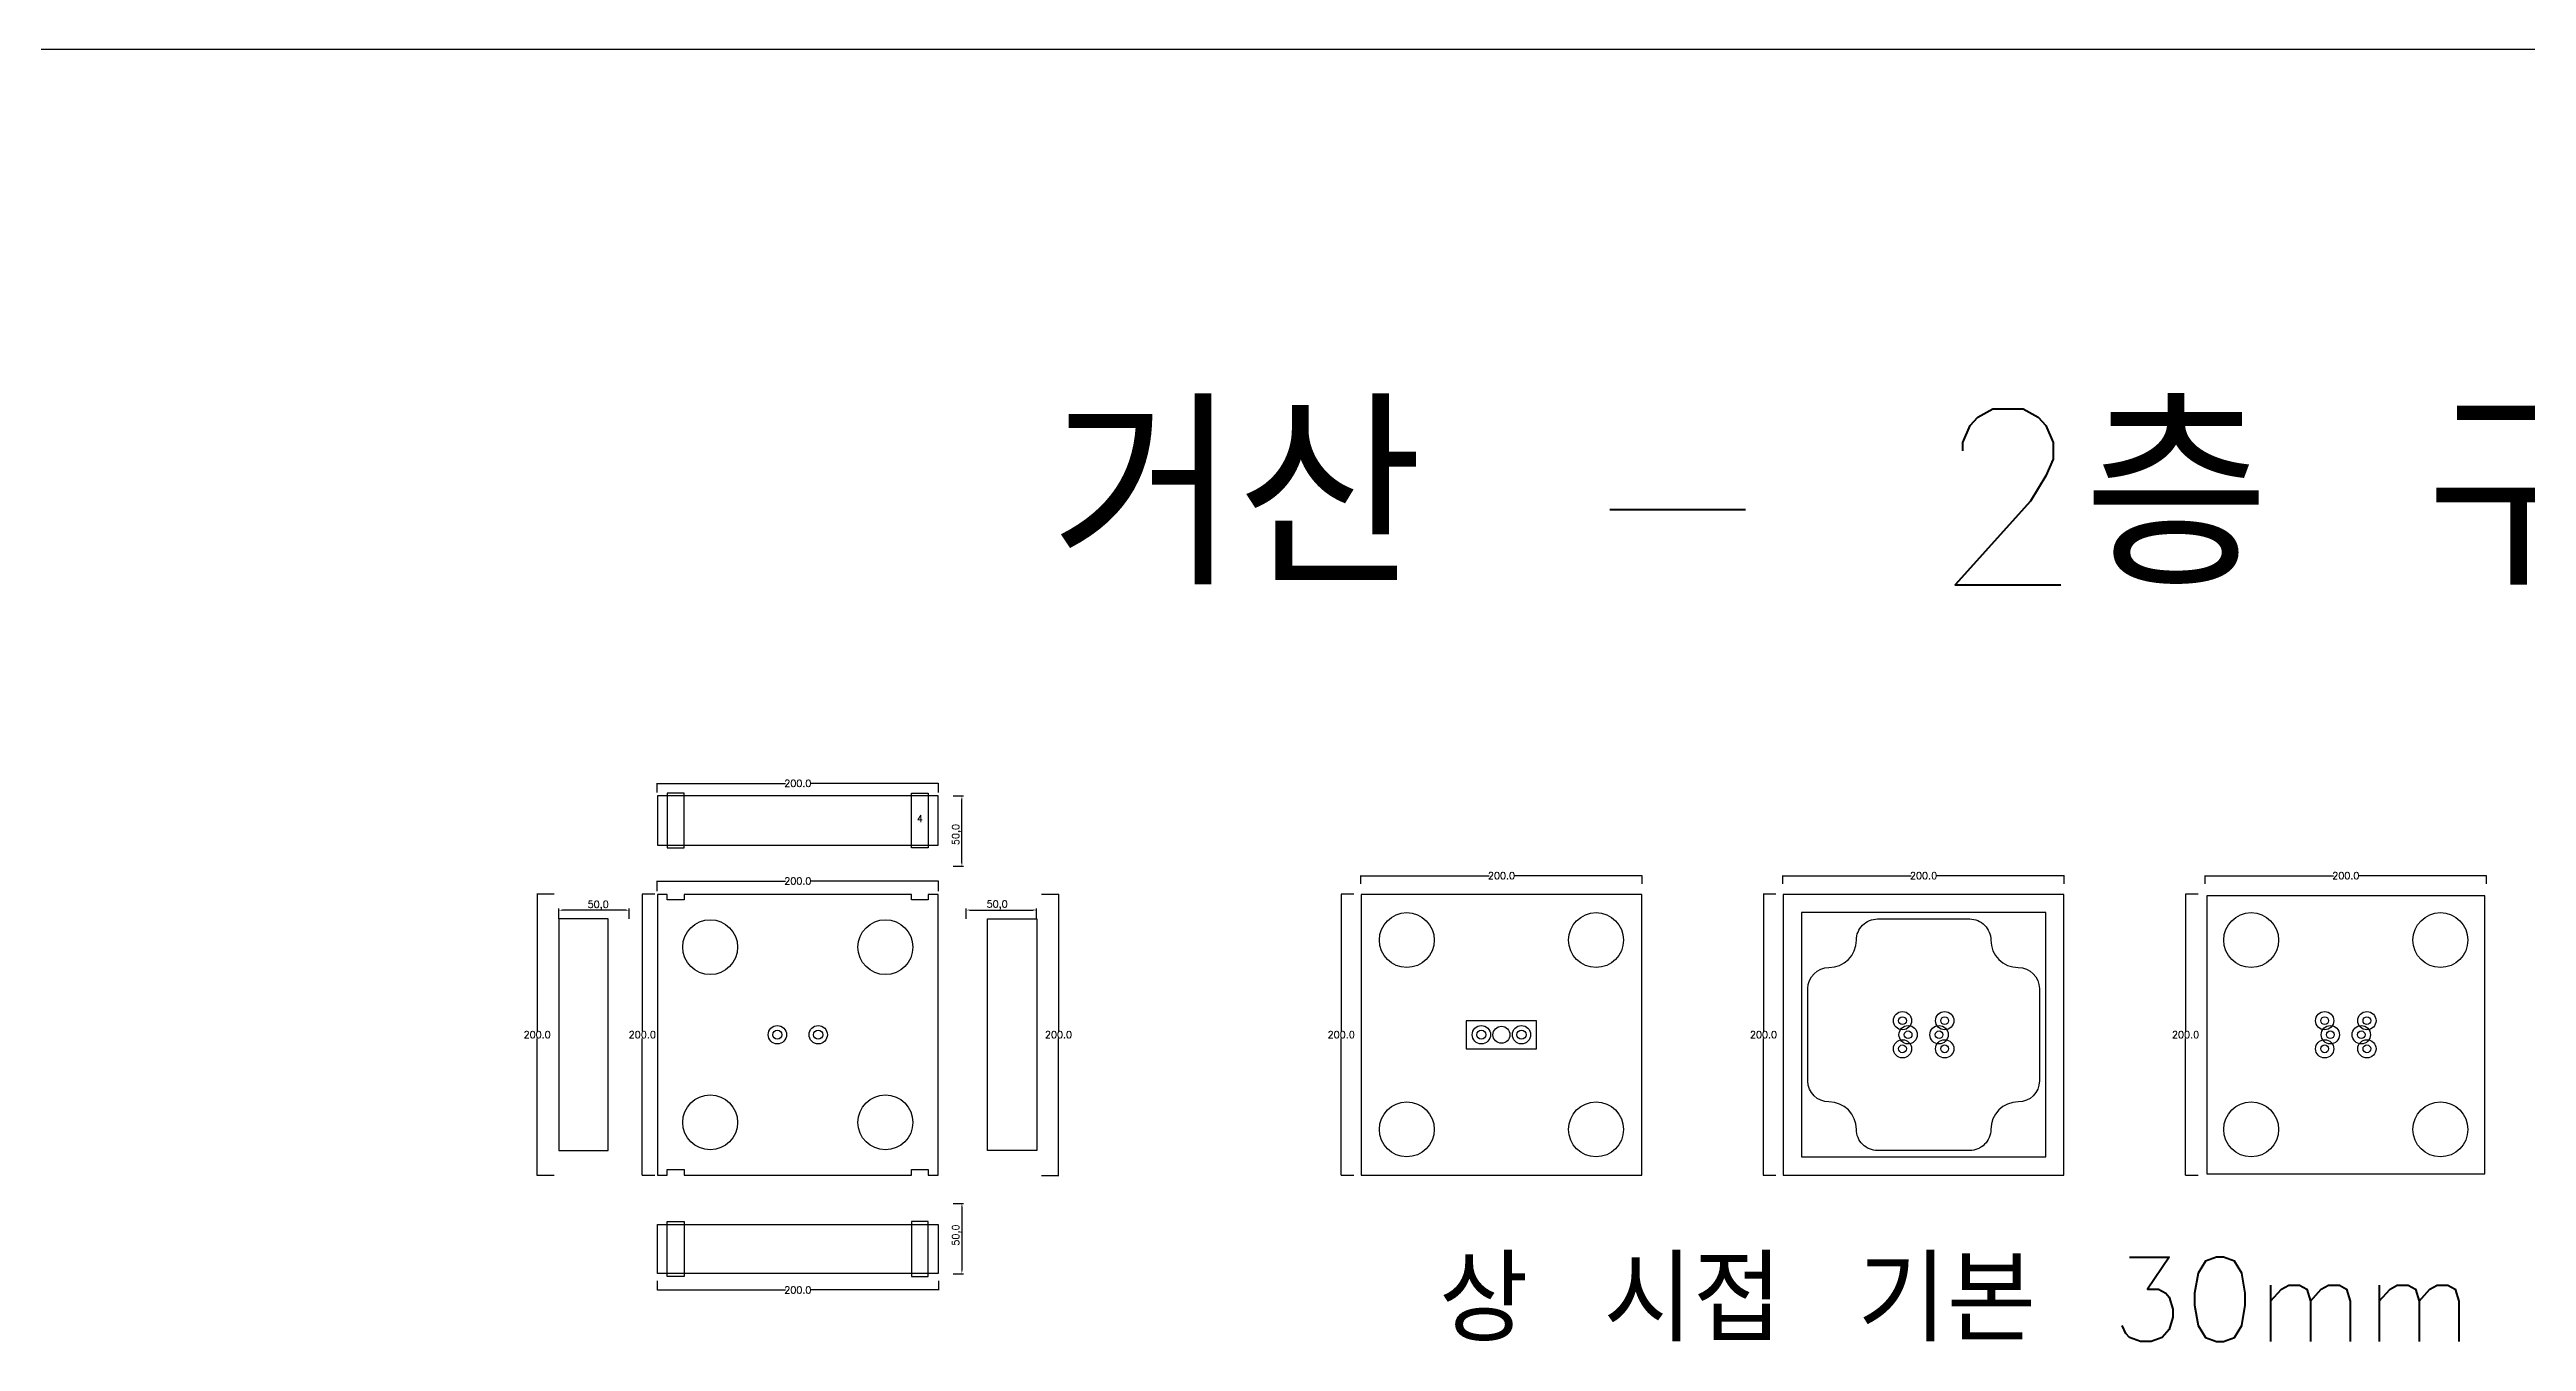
# Model space of a CAD drawing. Header units: millimetres. Extents: x 37110 to 56310, y -3510 to 5490.
# Drawn here: x 43678 to 45438, y 4572 to 5490 of the extents above; entities that cross this region are included whole.
import ezdxf

# ---------------------------------------------------------------- set-up
doc = ezdxf.new("R2010")
doc.units = ezdxf.units.MM
for name, color, linetype in [('TEXT', 3, 'Continuous'), ('볼트 구멍', 7, 'Continuous'), ('치구', 7, 'Continuous'), ('치수', 7, 'Continuous')]:
    doc.layers.add(name, color=color, linetype=linetype)
doc.styles.get("Standard").update_dxf_attribs({"font": 'txt.shx', "bigfont": 'whgtxt.shx'})
doc.dimstyles.new('ISO-25', dxfattribs={"dimtxt": 2.5, "dimasz": 2.5, "dimexe": 1.25, "dimexo": 0.625, "dimtad": 1, "dimtxsty": 'Standard', "dimcen": 2.5, "dimadec": 0, "dimazin": 0, "dimtfac": 1, "dimtmove": 0, "dimatfit": 3, "dimfxl": 0, "dimarcsym": 0})
doc.dimstyles.get("Standard").update_dxf_attribs({"dimtxt": 7, "dimasz": 0.18, "dimexe": 0.18, "dimexo": 0.0625, "dimgap": 0.09, "dimtad": 0, "dimtih": 1, "dimtoh": 1, "dimdec": 1, "dimzin": 0, "dimdsep": 46, "dimtxsty": 'Standard', "dimcen": 0.09, "dimadec": 0, "dimazin": 0, "dimtfac": 1, "dimtdec": 1, "dimtofl": 0, "dimtmove": 0, "dimatfit": 3, "dimfxl": 0, "dimtolj": 1, "dimtzin": 0, "dimarcsym": 0})

# ---------------------------------------------------------------- blocks, each defined once
blk = doc.blocks.new('*D2346')
at = {"layer": 'Defpoints', "color": 0, "linetype": 'Continuous'}
for p in [(44610, 4897.1), (44810, 4903), (44810, 4897.1)]:
    blk.add_point(p, dxfattribs=at)
at = {"layer": '치수', "color": 0, "linetype": 'Continuous', "lineweight": -2}
for p, q in [((44610, 4897.2), (44610, 4903.2)), ((44610.2, 4903), (44701.2, 4903)), ((44809.8, 4903), (44718.8, 4903)), ((44810, 4897.2), (44810, 4903.2))]:
    blk.add_line(p, q, dxfattribs=at)
at = {"layer": '치수', "color": 0, "linetype": 'Continuous'}
for points in [[(44610.2, 4903), (44610.2, 4903), (44610, 4903)], [(44809.8, 4903), (44809.8, 4903), (44810, 4903)]]:
    blk.add_solid(points, dxfattribs=at)
at = {"layer": '치수', "color": 0, "linetype": 'Continuous', "insert": (44710, 4903), "char_height": 5, "attachment_point": 5}
blk.add_mtext('\\A1;200.0', dxfattribs=at)
blk = doc.blocks.new('*D2342')
at = {"layer": 'Defpoints', "color": 0, "linetype": 'Continuous'}
for p in [(44383.1, 4890), (44383.1, 4690), (44395.2, 4690)]:
    blk.add_point(p, dxfattribs=at)
at = {"layer": '치수', "color": 0, "linetype": 'Continuous', "lineweight": -2}
for p, q in [((44383.2, 4890), (44395.4, 4890)), ((44395.2, 4889.8), (44395.2, 4792.6)), ((44395.2, 4690.2), (44395.2, 4787.4)), ((44383.2, 4690), (44395.4, 4690))]:
    blk.add_line(p, q, dxfattribs=at)
at = {"layer": '치수', "color": 0, "linetype": 'Continuous'}
for points in [[(44395.2, 4889.8), (44395.2, 4889.8), (44395.2, 4890)], [(44395.2, 4690.2), (44395.2, 4690.2), (44395.2, 4690)]]:
    blk.add_solid(points, dxfattribs=at)
at = {"layer": '치수', "color": 0, "linetype": 'Continuous', "insert": (44395.2, 4790), "char_height": 5, "attachment_point": 5}
blk.add_mtext('\\A1;200.0', dxfattribs=at)
blk = doc.blocks.new('*D2341')
at = {"layer": 'Defpoints', "color": 0, "linetype": 'Continuous'}
for p in [(44605.1, 4890), (44596.2, 4690), (44605.1, 4690)]:
    blk.add_point(p, dxfattribs=at)
at = {"layer": '치수', "color": 0, "linetype": 'Continuous', "lineweight": -2}
for p, q in [((44605, 4890), (44596, 4890)), ((44596.2, 4889.8), (44596.2, 4792.6)), ((44596.2, 4690.2), (44596.2, 4787.4)), ((44605, 4690), (44596, 4690))]:
    blk.add_line(p, q, dxfattribs=at)
at = {"layer": '치수', "color": 0, "linetype": 'Continuous'}
for points in [[(44596.2, 4889.8), (44596.2, 4889.8), (44596.2, 4890)], [(44596.2, 4690.2), (44596.2, 4690.2), (44596.2, 4690)]]:
    blk.add_solid(points, dxfattribs=at)
at = {"layer": '치수', "color": 0, "linetype": 'Continuous', "insert": (44596.2, 4790), "char_height": 5, "attachment_point": 5}
blk.add_mtext('\\A1;200.0', dxfattribs=at)
blk = doc.blocks.new('*D2336')
at = {"layer": 'Defpoints', "color": 0, "linetype": 'Continuous'}
for p in [(44108.5, 4890), (44099.5, 4690), (44108.5, 4690)]:
    blk.add_point(p, dxfattribs=at)
at = {"layer": '치수', "color": 0, "linetype": 'Continuous', "lineweight": -2}
for p, q in [((44108.5, 4890), (44099.3, 4890)), ((44099.5, 4889.8), (44099.5, 4792.6)), ((44099.5, 4690.2), (44099.5, 4787.4)), ((44108.5, 4690), (44099.3, 4690))]:
    blk.add_line(p, q, dxfattribs=at)
at = {"layer": '치수', "color": 0, "linetype": 'Continuous'}
for points in [[(44099.4, 4889.8), (44099.5, 4889.8), (44099.5, 4890)], [(44099.4, 4690.2), (44099.5, 4690.2), (44099.5, 4690)]]:
    blk.add_solid(points, dxfattribs=at)
at = {"layer": '치수', "color": 0, "linetype": 'Continuous', "insert": (44099.5, 4790), "char_height": 5, "attachment_point": 5}
blk.add_mtext('\\A1;200.0', dxfattribs=at)
blk = doc.blocks.new('*D2335')
at = {"layer": 'Defpoints', "color": 0, "linetype": 'Continuous'}
for p in [(44036.9, 4890), (44024.8, 4690), (44036.9, 4690)]:
    blk.add_point(p, dxfattribs=at)
at = {"layer": '치수', "color": 0, "linetype": 'Continuous', "lineweight": -2}
for p, q in [((44036.8, 4890), (44024.6, 4890)), ((44024.8, 4889.8), (44024.8, 4792.6)), ((44024.8, 4690.2), (44024.8, 4787.4)), ((44036.8, 4690), (44024.6, 4690))]:
    blk.add_line(p, q, dxfattribs=at)
at = {"layer": '치수', "color": 0, "linetype": 'Continuous'}
for points in [[(44024.8, 4889.8), (44024.8, 4889.8), (44024.8, 4890)], [(44024.8, 4690.2), (44024.8, 4690.2), (44024.8, 4690)]]:
    blk.add_solid(points, dxfattribs=at)
at = {"layer": '치수', "color": 0, "linetype": 'Continuous', "insert": (44024.8, 4790), "char_height": 5, "attachment_point": 5}
blk.add_mtext('\\A1;200.0', dxfattribs=at)
blk = doc.blocks.new('*D2334')
at = {"layer": 'Defpoints', "color": 0, "linetype": 'Continuous'}
for p in [(44110, 4615.1), (44310, 4615.1), (44310, 4608.7)]:
    blk.add_point(p, dxfattribs=at)
at = {"layer": '치수', "color": 0, "linetype": 'Continuous', "lineweight": -2}
for p, q in [((44110, 4615.1), (44110, 4608.6)), ((44310, 4615.1), (44310, 4608.6)), ((44110.2, 4608.7), (44201.2, 4608.7)), ((44309.8, 4608.7), (44218.8, 4608.7))]:
    blk.add_line(p, q, dxfattribs=at)
at = {"layer": '치수', "color": 0, "linetype": 'Continuous'}
for points in [[(44110.2, 4608.8), (44110.2, 4608.7), (44110, 4608.7)], [(44309.8, 4608.8), (44309.8, 4608.7), (44310, 4608.7)]]:
    blk.add_solid(points, dxfattribs=at)
at = {"layer": '치수', "color": 0, "linetype": 'Continuous', "insert": (44210, 4608.7), "char_height": 5, "attachment_point": 5}
blk.add_mtext('\\A1;200.0', dxfattribs=at)
blk = doc.blocks.new('*D2343')
at = {"layer": 'Defpoints', "color": 0}
for p in [(44319.7, 4670.2), (44319.7, 4620.2), (44326.6, 4620.2)]:
    blk.add_point(p, dxfattribs=at)
at = {"layer": '치수', "color": 0, "lineweight": -2}
for p, q in [((44320.3, 4670.2), (44327.8, 4670.2)), ((44326.6, 4667.7), (44326.6, 4622.7)), ((44320.3, 4620.2), (44327.8, 4620.2))]:
    blk.add_line(p, q, dxfattribs=at)
at = {"layer": '치수', "color": 0}
for points in [[(44326.2, 4667.7), (44327, 4667.7), (44326.6, 4670.2)], [(44326.2, 4622.7), (44327, 4622.7), (44326.6, 4620.2)]]:
    blk.add_solid(points, dxfattribs=at)
at = {"layer": '치수', "color": 0, "insert": (44323, 4647.7), "char_height": 5, "attachment_point": 5, "rotation": 90}
blk.add_mtext('50,0', dxfattribs=at)
blk = doc.blocks.new('*D2333')
at = {"layer": 'Defpoints', "color": 0, "linetype": 'Continuous'}
for p in [(44310, 4968.6), (44110, 4962.2), (44310, 4962.2)]:
    blk.add_point(p, dxfattribs=at)
at = {"layer": '치수', "color": 0, "linetype": 'Continuous', "lineweight": -2}
for p, q in [((44110, 4962.2), (44110, 4968.8)), ((44110.2, 4968.6), (44201.2, 4968.6)), ((44309.8, 4968.6), (44218.8, 4968.6)), ((44310, 4962.2), (44310, 4968.8))]:
    blk.add_line(p, q, dxfattribs=at)
at = {"layer": '치수', "color": 0, "linetype": 'Continuous'}
for points in [[(44110.2, 4968.6), (44110.2, 4968.5), (44110, 4968.6)], [(44309.8, 4968.6), (44309.8, 4968.5), (44310, 4968.6)]]:
    blk.add_solid(points, dxfattribs=at)
at = {"layer": '치수', "color": 0, "linetype": 'Continuous', "insert": (44210, 4968.6), "char_height": 5, "attachment_point": 5}
blk.add_mtext('\\A1;200.0', dxfattribs=at)
blk = doc.blocks.new('*D2332')
at = {"layer": 'Defpoints', "color": 0, "linetype": 'Continuous'}
for p in [(44310, 4899.2), (44110, 4891.8), (44310, 4891.8)]:
    blk.add_point(p, dxfattribs=at)
at = {"layer": '치수', "color": 0, "linetype": 'Continuous', "lineweight": -2}
for p, q in [((44110, 4891.9), (44110, 4899.4)), ((44110.2, 4899.2), (44201.2, 4899.2)), ((44309.8, 4899.2), (44218.8, 4899.2)), ((44310, 4891.9), (44310, 4899.4))]:
    blk.add_line(p, q, dxfattribs=at)
at = {"layer": '치수', "color": 0, "linetype": 'Continuous'}
for points in [[(44110.2, 4899.3), (44110.2, 4899.2), (44110, 4899.2)], [(44309.8, 4899.3), (44309.8, 4899.2), (44310, 4899.2)]]:
    blk.add_solid(points, dxfattribs=at)
at = {"layer": '치수', "color": 0, "linetype": 'Continuous', "insert": (44210, 4899.2), "char_height": 5, "attachment_point": 5}
blk.add_mtext('\\A1;200.0', dxfattribs=at)
blk = doc.blocks.new('*D2337')
at = {"layer": 'Defpoints', "color": 0}
for p in [(44040.2, 4878.5), (44040.2, 4871.8), (44090.2, 4871.7)]:
    blk.add_point(p, dxfattribs=at)
at = {"layer": '치수', "color": 0, "lineweight": -2}
for p, q in [((44040.2, 4872.4), (44040.2, 4879.7)), ((44087.7, 4878.5), (44042.7, 4878.5)), ((44090.2, 4872.3), (44090.2, 4879.7))]:
    blk.add_line(p, q, dxfattribs=at)
at = {"layer": '치수', "color": 0}
for points in [[(44042.7, 4878.9), (44042.7, 4878.1), (44040.2, 4878.5)], [(44087.7, 4878.9), (44087.7, 4878.1), (44090.2, 4878.5)]]:
    blk.add_solid(points, dxfattribs=at)
at = {"layer": '치수', "color": 0, "insert": (44068.2, 4882), "char_height": 5, "attachment_point": 5}
blk.add_mtext('50,0', dxfattribs=at)
blk = doc.blocks.new('*D2345')
at = {"layer": 'Defpoints', "color": 0}
for p in [(44319.7, 4959.7), (44326.6, 4959.7), (44319.7, 4909.7)]:
    blk.add_point(p, dxfattribs=at)
at = {"layer": '치수', "color": 0, "lineweight": -2}
for p, q in [((44320.3, 4959.7), (44327.8, 4959.7)), ((44326.6, 4912.2), (44326.6, 4957.2)), ((44320.3, 4909.7), (44327.8, 4909.7))]:
    blk.add_line(p, q, dxfattribs=at)
at = {"layer": '치수', "color": 0}
for points in [[(44326.2, 4957.2), (44327, 4957.2), (44326.6, 4959.7)], [(44326.2, 4912.2), (44327, 4912.2), (44326.6, 4909.7)]]:
    blk.add_solid(points, dxfattribs=at)
at = {"layer": '치수', "color": 0, "insert": (44323, 4932.2), "char_height": 5, "attachment_point": 5, "rotation": 90}
blk.add_mtext('50,0', dxfattribs=at)
blk = doc.blocks.new('*D2344')
at = {"layer": 'Defpoints', "color": 0}
for p in [(44379.7, 4878.6), (44329.7, 4871.8), (44379.7, 4871.8)]:
    blk.add_point(p, dxfattribs=at)
at = {"layer": '치수', "color": 0, "lineweight": -2}
for p, q in [((44329.7, 4872.4), (44329.7, 4879.8)), ((44332.2, 4878.6), (44377.2, 4878.6)), ((44379.7, 4872.4), (44379.7, 4879.8))]:
    blk.add_line(p, q, dxfattribs=at)
at = {"layer": '치수', "color": 0}
for points in [[(44332.2, 4879), (44332.2, 4878.2), (44329.7, 4878.6)], [(44377.2, 4879), (44377.2, 4878.2), (44379.7, 4878.6)]]:
    blk.add_solid(points, dxfattribs=at)
at = {"layer": '치수', "color": 0, "insert": (44351.7, 4882.1), "char_height": 5, "attachment_point": 5}
blk.add_mtext('50,0', dxfattribs=at)
blk = doc.blocks.new('*D2340')
at = {"layer": 'Defpoints', "color": 0, "linetype": 'Continuous'}
for p in [(45205.1, 4890), (45196.2, 4690), (45205.1, 4690)]:
    blk.add_point(p, dxfattribs=at)
at = {"layer": '치수', "color": 0, "linetype": 'Continuous', "lineweight": -2}
for p, q in [((45205, 4890), (45196, 4890)), ((45196.2, 4889.8), (45196.2, 4792.6)), ((45196.2, 4690.2), (45196.2, 4787.4)), ((45205, 4690), (45196, 4690))]:
    blk.add_line(p, q, dxfattribs=at)
at = {"layer": '치수', "color": 0, "linetype": 'Continuous'}
for points in [[(45196.2, 4889.8), (45196.2, 4889.8), (45196.2, 4890)], [(45196.2, 4690.2), (45196.2, 4690.2), (45196.2, 4690)]]:
    blk.add_solid(points, dxfattribs=at)
at = {"layer": '치수', "color": 0, "linetype": 'Continuous', "insert": (45196.2, 4790), "char_height": 5, "attachment_point": 5}
blk.add_mtext('\\A1;200.0', dxfattribs=at)
blk = doc.blocks.new('*D2339')
at = {"layer": 'Defpoints', "color": 0, "linetype": 'Continuous'}
for p in [(44905.1, 4890), (44896.2, 4690), (44905.1, 4690)]:
    blk.add_point(p, dxfattribs=at)
at = {"layer": '치수', "color": 0, "linetype": 'Continuous', "lineweight": -2}
for p, q in [((44905, 4890), (44896, 4890)), ((44896.2, 4889.8), (44896.2, 4792.6)), ((44896.2, 4690.2), (44896.2, 4787.4)), ((44905, 4690), (44896, 4690))]:
    blk.add_line(p, q, dxfattribs=at)
at = {"layer": '치수', "color": 0, "linetype": 'Continuous'}
for points in [[(44896.2, 4889.8), (44896.2, 4889.8), (44896.2, 4890)], [(44896.2, 4690.2), (44896.2, 4690.2), (44896.2, 4690)]]:
    blk.add_solid(points, dxfattribs=at)
at = {"layer": '치수', "color": 0, "linetype": 'Continuous', "insert": (44896.2, 4790), "char_height": 5, "attachment_point": 5}
blk.add_mtext('\\A1;200.0', dxfattribs=at)
blk = doc.blocks.new('*D2338')
at = {"layer": 'Defpoints', "color": 0, "linetype": 'Continuous'}
for p in [(45210, 4897.1), (45410, 4903), (45410, 4897.1)]:
    blk.add_point(p, dxfattribs=at)
at = {"layer": '치수', "color": 0, "linetype": 'Continuous', "lineweight": -2}
for p, q in [((45210, 4897.2), (45210, 4903.2)), ((45210.2, 4903), (45301.2, 4903)), ((45409.8, 4903), (45318.8, 4903)), ((45410, 4897.2), (45410, 4903.2))]:
    blk.add_line(p, q, dxfattribs=at)
at = {"layer": '치수', "color": 0, "linetype": 'Continuous'}
for points in [[(45210.2, 4903), (45210.2, 4903), (45210, 4903)], [(45409.8, 4903), (45409.8, 4903), (45410, 4903)]]:
    blk.add_solid(points, dxfattribs=at)
at = {"layer": '치수', "color": 0, "linetype": 'Continuous', "insert": (45310, 4903), "char_height": 5, "attachment_point": 5}
blk.add_mtext('\\A1;200.0', dxfattribs=at)
blk = doc.blocks.new('*D2347')
at = {"layer": 'Defpoints', "color": 0, "linetype": 'Continuous'}
for p in [(44910, 4897.1), (45110, 4903), (45110, 4897.1)]:
    blk.add_point(p, dxfattribs=at)
at = {"layer": '치수', "color": 0, "linetype": 'Continuous', "lineweight": -2}
for p, q in [((44910, 4897.2), (44910, 4903.2)), ((44910.2, 4903), (45001.2, 4903)), ((45109.8, 4903), (45018.8, 4903)), ((45110, 4897.2), (45110, 4903.2))]:
    blk.add_line(p, q, dxfattribs=at)
at = {"layer": '치수', "color": 0, "linetype": 'Continuous'}
for points in [[(44910.2, 4903), (44910.2, 4903), (44910, 4903)], [(45109.8, 4903), (45109.8, 4903), (45110, 4903)]]:
    blk.add_solid(points, dxfattribs=at)
at = {"layer": '치수', "color": 0, "linetype": 'Continuous', "insert": (45010, 4903), "char_height": 5, "attachment_point": 5}
blk.add_mtext('\\A1;200.0', dxfattribs=at)

msp = doc.modelspace()

# ---------------------------------------------------------------- linework, layer by layer
at = {"color": 6}
msp.add_line((56310, 5490), (37110, 5490), dxfattribs=at)
at = {"color": 1, "elevation": 0}
msp.add_lwpolyline([(44685, 4780), (44735, 4780), (44735, 4800), (44685, 4800)], close=True, dxfattribs=at)
at = {"layer": '볼트 구멍', "color": 6}
for centre in [(44995, 4800), (45025, 4800), (45295, 4800), (45325, 4800), (44695.75, 4790), (44724.25, 4790), (44999, 4790), (45021, 4790), (45299, 4790), (45321, 4790), (44995, 4780), (45025, 4780), (45295, 4780), (45325, 4780)]:
    msp.add_circle(centre, 6.5, dxfattribs=at)
at = {"layer": '볼트 구멍', "color": 2}
for centre in [(44195.5, 4790), (44224.5, 4790)]:
    msp.add_circle(centre, 6.5, dxfattribs=at)
at = {"layer": '볼트 구멍', "color": 3}
for centre, radius in [((44195.5, 4790), 3.25), ((44224.5, 4790), 3.25), ((44695.75, 4790), 3.25), ((44710, 4790), 6), ((44724.25, 4790), 3.25), ((44995, 4800), 2.75), ((44999, 4790), 2.75), ((45021, 4790), 2.75), ((45025, 4800), 2.75), ((45295, 4800), 2.75), ((45299, 4790), 2.75), ((45321, 4790), 2.75), ((45325, 4800), 2.75), ((44995, 4780), 2.75), ((45025, 4780), 2.75), ((45295, 4780), 2.75), ((45325, 4780), 2.75)]:
    msp.add_circle(centre, radius, dxfattribs=at)
at = {"layer": '치구'}
for points in [[(44110.25, 4924.75), (44309.75, 4924.75), (44309.75, 4959.75), (44110.25, 4959.75)], [(44110.25, 4690.25), (44117.25, 4690.25), (44117.25, 4694.25), (44129.25, 4694.25), (44129.25, 4690.25), (44290.75, 4690.25), (44290.75, 4694.25), (44302.75, 4694.25), (44302.75, 4690.25), (44309.75, 4690.25), (44309.75, 4889.75), (44302.75, 4889.75), (44302.75, 4885.75), (44290.75, 4885.75), (44290.75, 4889.75), (44129.25, 4889.75), (44129.25, 4885.75), (44117.25, 4885.75), (44117.25, 4889.75), (44110.25, 4889.75)], [(44610.25, 4889.75), (44610.25, 4690.25), (44809.75, 4690.25), (44809.75, 4889.75)], [(44910.25, 4889.75), (44910.25, 4690.25), (45109.75, 4690.25), (45109.75, 4889.75)], [(44923.25, 4876.75), (44923.25, 4703.25), (45096.75, 4703.25), (45096.75, 4876.75)], [(45211.25, 4888.75), (45211.25, 4691.25), (45408.75, 4691.25), (45408.75, 4888.75)], [(44075.25, 4872.35), (44040.25, 4872.35), (44040.25, 4707.65), (44075.25, 4707.65)], [(44344.75, 4872.35), (44379.75, 4872.35), (44379.75, 4707.65), (44344.75, 4707.65)], [(44110.25, 4655.25), (44309.75, 4655.25), (44309.75, 4620.25), (44110.25, 4620.25)]]:
    msp.add_lwpolyline(points, close=True, dxfattribs=at)
at = {"layer": '치구', "color": 1}
for points in [[(44117.25, 4922.75), (44129.25, 4922.75), (44129.25, 4961.747), (44117.25, 4961.747)], [(44302.75, 4922.75), (44290.75, 4922.75), (44290.75, 4961.747), (44302.75, 4961.747)], [(44117.25, 4657.25), (44129.25, 4657.25), (44129.25, 4618.253), (44117.25, 4618.253)], [(44302.75, 4657.25), (44290.75, 4657.25), (44290.75, 4618.253), (44302.75, 4618.253)]]:
    msp.add_lwpolyline(points, close=True, dxfattribs=at)
at = {"layer": '치구'}
msp.add_lwpolyline([(44977.25, 4872.25), (45042.75, 4872.25, -0.41421365), (45057.75, 4857.25, 0.41421347), (45077.25, 4837.75, -0.41421338), (45092.25, 4822.75), (45092.25, 4757.25, -0.41421338), (45077.25, 4742.25, 0.41421347), (45057.75, 4722.75, -0.41421365), (45042.75, 4707.75), (44977.25, 4707.75, -0.41421365), (44962.25, 4722.75, 0.41421347), (44942.75, 4742.25, -0.41421338), (44927.75, 4757.25), (44927.75, 4822.75, -0.41421338), (44942.75, 4837.75, 0.41421347), (44962.25, 4857.25, -0.41421365)], format="xyb", close=True, dxfattribs=at)
for centre in [(44642.75, 4857.25), (44777.25, 4857.25), (45242.75, 4857.25), (45377.25, 4857.25), (44147.75, 4852.25), (44272.25, 4852.25), (44147.75, 4727.75), (44272.25, 4727.75), (44642.75, 4722.75), (44777.25, 4722.75), (45242.75, 4722.75), (45377.25, 4722.75)]:
    msp.add_circle(centre, 19.5, dxfattribs=at)

# ---------------------------------------------------------------- texts
at = {"layer": 'TEXT', "linetype": 'Continuous'}
msp.add_text('거산 - 2층 구형', height=125, dxfattribs=at).set_placement((44389.767, 5109.701))
at = {"layer": 'TEXT', "color": 1}
msp.add_text('4', height=5, dxfattribs=at).set_placement((44294.562, 4941.052))
at = {"layer": 'TEXT', "color": 3}
msp.add_text('상 시접 기본 30mm', height=60, dxfattribs=at).set_placement((44665.607, 4572.08))

# ---------------------------------------------------------------- dimensions: what is measured, and where the dimension line sits
at = {"layer": '치수', "color": 4, "linetype": 'Continuous'}
for base, p1, p2, picture, middle in [((44310, 4968.572), (44110, 4962.175), (44310, 4962.175), '*D2333', (44210, 4968.572)), ((44310, 4608.739), (44110, 4615.137), (44310, 4615.137), '*D2334', (44210, 4608.739))]:
    dim = msp.add_linear_dim(base=base, p1=p1, p2=p2, dimstyle='Standard', override={"dimtxt": 5}, dxfattribs=at)
    dim.commit()
    dim.dimension.update_dxf_attribs({"geometry": picture, "text_midpoint": middle, "dimtype": 160})
at = {"layer": '치수', "color": 4}
for base, p1, p2, angle, picture, middle in [((44326.577, 4959.75), (44319.68, 4909.75), (44319.68, 4959.75), 90, '*D2345', (44326.577, 4932.25)), ((44040.25, 4878.477), (44090.25, 4871.7), (44040.25, 4871.8), 180, '*D2337', (44068.25, 4878.477)), ((44326.577, 4620.25), (44319.68, 4670.25), (44319.68, 4620.25), 270, '*D2343', (44326.577, 4647.75))]:
    dim = msp.add_linear_dim(base=base, p1=p1, p2=p2, angle=angle, dimstyle='ISO-25', override={"dimtxt": 5, "dimdec": 1, "dimzin": 0, "dimtdec": 1}, dxfattribs=at)
    dim.commit()
    dim.dimension.update_dxf_attribs({"geometry": picture, "text_midpoint": middle, "dimtype": 160})
at = {"layer": '치수', "color": 4, "linetype": 'Continuous'}
for base, p1, p2, picture, middle in [((44310, 4899.222), (44110, 4891.825), (44310, 4891.825), '*D2332', (44210, 4899.222)), ((44810, 4902.99), (44610, 4897.107), (44810, 4897.107), '*D2346', (44710, 4902.99)), ((45110, 4902.99), (44910, 4897.107), (45110, 4897.107), '*D2347', (45010, 4902.99)), ((45410, 4902.99), (45210, 4897.107), (45410, 4897.107), '*D2338', (45310, 4902.99))]:
    dim = msp.add_linear_dim(base=base, p1=p1, p2=p2, dimstyle='Standard', override={"dimtxt": 5}, dxfattribs=at)
    dim.commit()
    dim.dimension.update_dxf_attribs({"geometry": picture, "text_midpoint": middle})
for base, p1, p2, picture, middle in [((44024.782, 4690), (44036.852, 4890), (44036.852, 4690), '*D2335', (44024.782, 4790)), ((44099.47, 4690), (44108.54, 4890), (44108.54, 4690), '*D2336', (44099.47, 4790)), ((44395.218, 4690), (44383.148, 4890), (44383.148, 4690), '*D2342', (44395.218, 4790)), ((44596.204, 4690), (44605.109, 4890), (44605.109, 4690), '*D2341', (44596.204, 4790)), ((44896.204, 4690), (44905.109, 4890), (44905.109, 4690), '*D2339', (44896.204, 4790)), ((45196.204, 4690), (45205.109, 4890), (45205.109, 4690), '*D2340', (45196.204, 4790))]:
    dim = msp.add_linear_dim(base=base, p1=p1, p2=p2, angle=90, dimstyle='Standard', override={"dimtxt": 5}, dxfattribs=at)
    dim.commit()
    dim.dimension.update_dxf_attribs({"geometry": picture, "text_midpoint": middle})
at = {"layer": '치수', "color": 4}
dim = msp.add_linear_dim(base=(44379.75, 4878.577), p1=(44329.75, 4871.8), p2=(44379.75, 4871.8), dimstyle='ISO-25', override={"dimtxt": 5, "dimdec": 1, "dimzin": 0, "dimtdec": 1}, dxfattribs=at)
dim.commit()
dim.dimension.update_dxf_attribs({"geometry": '*D2344', "text_midpoint": (44351.75, 4878.577), "dimtype": 160})

doc.saveas('drawing.dxf')
